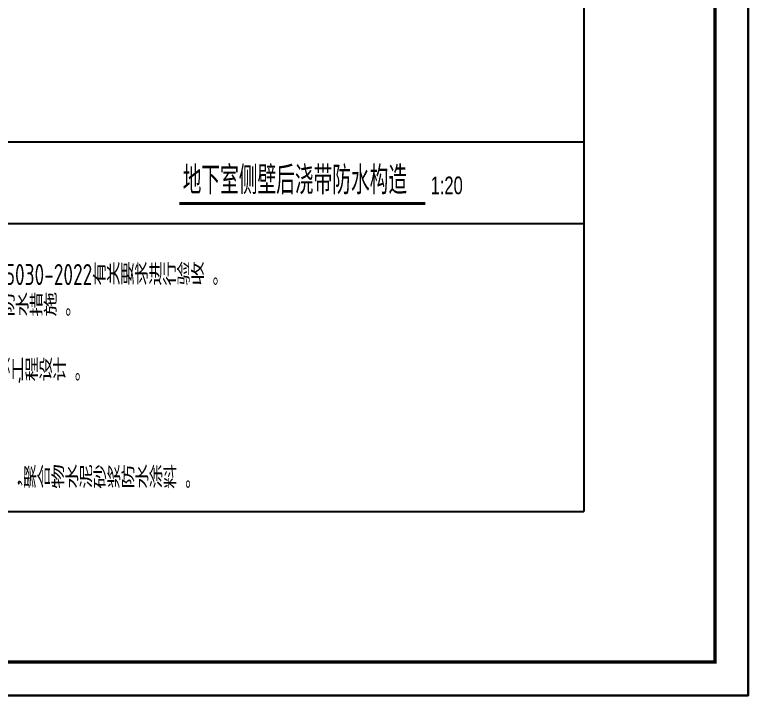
# Model space of a CAD drawing. Header units: millimetres. Extents: x 1742399 to 4898386, y 2481636 to 5226310.
# Drawn here: x 2178019 to 2188983, y 2714384 to 2724561 of the extents above; entities that cross this region are included whole.
import ezdxf

# ---------------------------------------------------------------- set-up
doc = ezdxf.new("R2010")
doc.units = ezdxf.units.MM
doc.header["$LTSCALE"] = 1000
for name, color, linetype in [('6-消防-消防车道、扑救场', 12, 'Continuous'), ('AX-DXS-D01~D02$0$AX-DX2-D01$0$Anno-Titl', 100, 'Continuous'), ('PUB_TEXT', 7, 'Continuous'), ('PUB_TITLE', 4, 'Continuous')]:
    doc.layers.add(name, color=color, linetype=linetype)
doc.styles.add('AX-DXS-D01~D02$0$AX-DX2-D01$0$_TCH_DIM', font='JZFZ_ENA', dxfattribs={"width": 0.7, "bigfont": 'JZFZ_CNB'})
doc.styles.add('TSSD_Rein', font='TSSDENG', dxfattribs={"width": 0.7, "bigfont": '@1HZTXT'})

# ---------------------------------------------------------------- blocks, each defined once
blk = doc.blocks.new('gouzaozuofadekuai00321')
at = {"layer": 'AX-DXS-D01~D02$0$AX-DX2-D01$0$Anno-Titl', "const_width": 14}
blk.add_lwpolyline([(203859.1, -3162399.1), (205040.7, -3162399.1)], dxfattribs=at)
at = {"layer": 'PUB_TITLE'}
for p, q in [((205803.3, -3152400.1), (205803.3, -3163880.1)), ((199633.2, -3162103.1), (205803.3, -3162103.1)), ((199633.2, -3162496.1), (205803.3, -3162496.1)), ((199633.2, -3163880.1), (205803.3, -3163880.1))]:
    blk.add_line(p, q, dxfattribs=at)
at = {"layer": 'PUB_TEXT', "width": 0.7}
for s, height, style, p in [('地下室侧壁后浇带防水构造', 135.035, 'AX-DXS-D01~D02$0$AX-DX2-D01$0$_TCH_DIM', (203875.9, -3162354.9)), ('1:20', 85, 'AX-DXS-D01~D02$0$AX-DX2-D01$0$_TCH_DIM', (205066.4, -3162354.9)), ('地下室各部位结构做法详单项工程设计，防水工程完工后依据《建筑与市政工程防水通用规范》GB55030-2022有关要求进行验收。', 101.277, 'TSSD_Rein', (200028, -3162791.4)), ('为确保防水效果，二级防水等级的施工缝、变形缝、后浇带的防水措施同一级防水做法，均选择二种防水措施。', 101.277, 'TSSD_Rein', (200040, -3162939.7)), ('具体类型、规格及尺寸详单项工程设计。', 101.277, 'TSSD_Rein', (202172.9, -3163250.8)), (',', 89.2, 'TSSD_Rein', (203082, -3163241)), ('，聚合物水泥砂浆防水涂料。', 101.277, 'TSSD_Rein', (203039.8, -3163766.8))]:
    blk.add_text(s, height=height, dxfattribs=dict(at, style=style)).set_placement(p)
blk = doc.blocks.new('HAYJZ A3')
blk.add_lwpolyline([(4975, -403417), (46975, -403417), (46975, -433117), (4975, -433117), (4975, -403417)])
at = {"const_width": 50}
blk.add_lwpolyline([(7475, -403917), (46475, -403917), (46475, -432617), (7475, -432617), (7475, -403917)], dxfattribs=at)
at = {"layer": 'PUB_TITLE'}
blk.add_lwpolyline([(4975, -433117), (46975, -433117), (46975, -403417), (4975, -403417)], close=True, dxfattribs=at)

msp = doc.modelspace()

# ---------------------------------------------------------------- linework, layer by layer
at = {"layer": 'PUB_TITLE'}
msp.add_lwpolyline([(2159283.1, 2756383.9), (2159283.1, 2714383.9), (2188983.1, 2714383.9), (2188983.1, 2756383.9)], close=True, dxfattribs=at)

# ---------------------------------------------------------------- block references
at = {"rotation": 270}
msp.add_blockref('HAYJZ A3', (2592399.9, 2761358.5), dxfattribs=at)
at = {"layer": '6-消防-消防车道、扑救场', "xscale": 3.111111111111112, "yscale": 3.111111111111112, "zscale": 3.111111111111112}
msp.add_blockref('gouzaozuofadekuai00321', (1546250.2, 12560313.8), dxfattribs=at)

doc.saveas('drawing.dxf')
